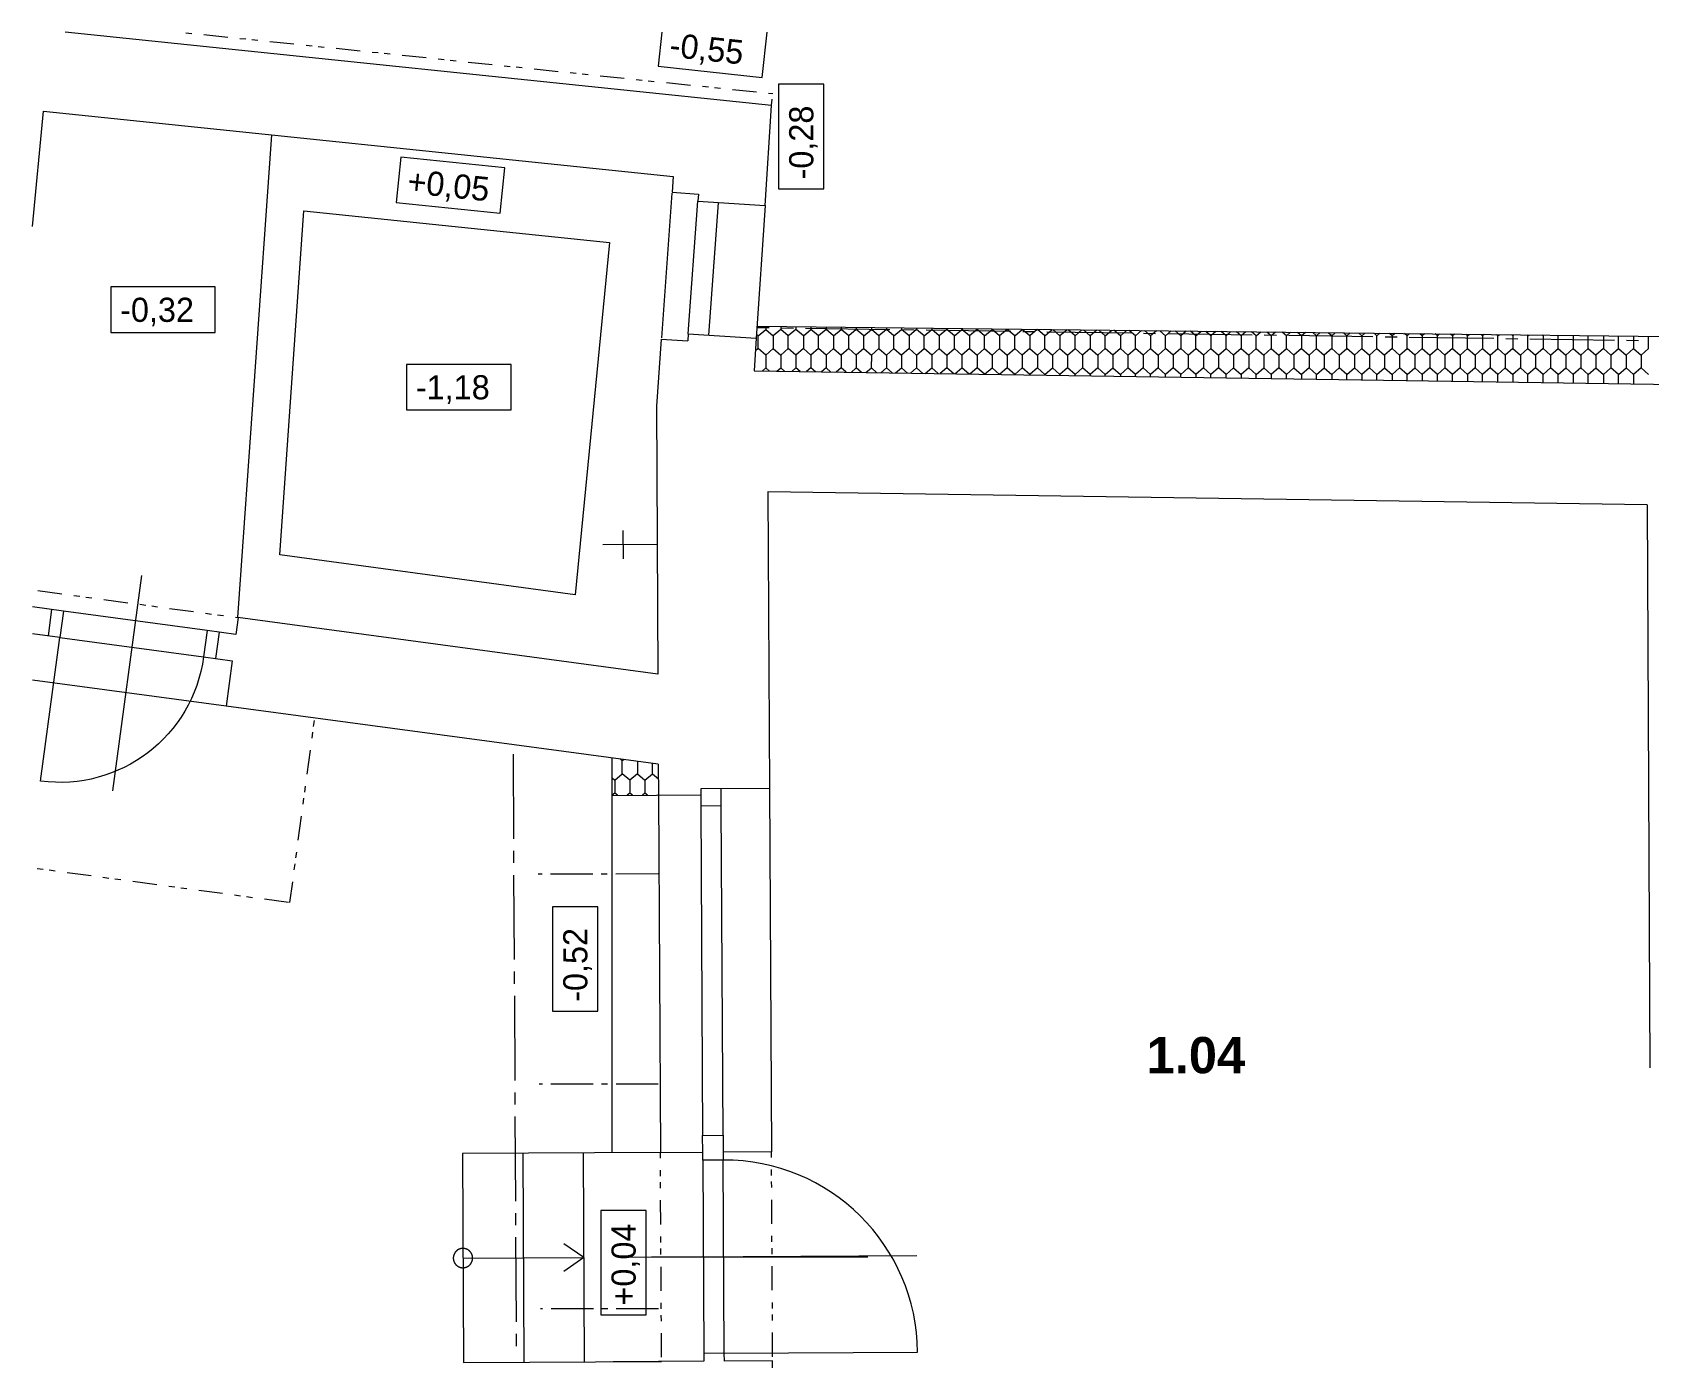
# Model space of a CAD drawing. Header units: millimetres. Extents: x 214.1 to 310.4, y 372.3 to 401.
# Drawn here: x 214.11 to 219.38, y 379.37 to 383.69 of the extents above; entities that cross this region are included whole.
import ezdxf

# ---------------------------------------------------------------- set-up
doc = ezdxf.new("R2010")
doc.units = ezdxf.units.MM
for name, color, linetype in [('PDF4_Bourani_cary', 7, 'Continuous'), ('PDF4_Dvere', 7, 'Continuous'), ('PDF4_Dvere_okna_oznaceni', 7, 'Continuous'), ('PDF4_Konstrukce_nad', 7, 'Continuous'), ('PDF4_Konstrukce_pod', 7, 'Continuous'), ('PDF4_Krokve', 7, 'Continuous'), ('PDF4_KTZ_zatepleni', 7, 'Continuous'), ('PDF4_OKNA', 7, 'Continuous'), ('PDF4_Sanita', 7, 'Continuous'), ('PDF4_Schodiste', 7, 'Continuous'), ('PDF4_STĚNY', 7, 'Continuous'), ('PDF4_STŘECHA', 7, 'Continuous'), ('PDF4_Text_CISLA_MISTNOSTI', 7, 'Continuous'), ('PDF4_Výšky', 7, 'Continuous'), ('PDF4_Šrafy', 7, 'Continuous')]:
    doc.layers.add(name, color=color, linetype=linetype)
doc.styles.add('PDF Arial', font='')
doc.styles.add('PDF Arial Bold', font='')
doc.styles.get('PDF Arial').set_extended_font_data('Arial')
doc.styles.get('PDF Arial Bold').set_extended_font_data('Arial', bold=True)

msp = doc.modelspace()

# ---------------------------------------------------------------- linework, layer by layer
at = {"layer": 'PDF4_Bourani_cary', "lineweight": 13}
msp.add_lwpolyline([(219.3738, 382.153), (219.383, 380.3175)], dxfattribs=at)
at = {"layer": 'PDF4_Dvere', "lineweight": 13}
for points in [[(214.679, 381.7434), (214.2108, 381.8065)], [(216.2948, 380.0165), (216.2983, 379.3866)], [(216.3652, 379.387), (216.3618, 380.0169)], [(216.1277, 379.7016), (216.1277, 379.7016), (216.8336, 379.7016)], [(216.3652, 379.387), (216.9951, 379.3904)]]:
    msp.add_lwpolyline(points, dxfattribs=at)
msp.add_lwpolyline([(214.1362, 381.2524), (214.1992, 381.7206), (214.6674, 381.6576, -0.414213), (214.1362, 381.2524)], format="xyb", dxfattribs=at)
msp.add_arc((216.3652, 379.387), 0.6299, 0.3112, 90.3112, dxfattribs=at)
at = {"layer": 'PDF4_Dvere_okna_oznaceni', "lineweight": 13}
for points in [[(214.4648, 381.9232), (214.3703, 381.2209)], [(216.0485, 379.7002), (216.9934, 379.7054)]]:
    msp.add_lwpolyline(points, dxfattribs=at)
at = {"layer": 'PDF4_Konstrukce_nad', "lineweight": 13}
for points in [[(214.6098, 383.6922), (214.6294, 383.6902)], [(214.6685, 383.6861), (214.7469, 383.678)], [(214.786, 383.6739), (214.8056, 383.6719)], [(214.8252, 383.6699), (214.8448, 383.6678)], [(214.8839, 383.6638), (214.9622, 383.6556)], [(215.0014, 383.6516), (215.021, 383.6495)], [(215.0406, 383.6475), (215.0601, 383.6455)], [(215.0993, 383.6414), (215.1776, 383.6333)], [(215.2168, 383.6292), (215.2364, 383.6272)], [(215.2559, 383.6252), (215.2755, 383.6231)], [(215.3147, 383.6191), (215.393, 383.6109)], [(215.4322, 383.6069), (215.4517, 383.6048)], [(215.4713, 383.6028), (215.4909, 383.6008)], [(215.5301, 383.5967), (215.6084, 383.5886)], [(215.6475, 383.5845), (215.6671, 383.5825)], [(215.6867, 383.5805), (215.7063, 383.5784)], [(215.7454, 383.5744), (215.8238, 383.5663)], [(215.8629, 383.5622), (215.8825, 383.5602)], [(215.9021, 383.5581), (215.9216, 383.5561)], [(215.9608, 383.552), (216.0391, 383.5439)], [(216.0783, 383.5398), (216.0979, 383.5378)], [(216.1174, 383.5358), (216.137, 383.5337)], [(216.1762, 383.5297), (216.2545, 383.5216)], [(216.2937, 383.5175), (216.3132, 383.5155)], [(216.3328, 383.5134), (216.3524, 383.5114)], [(216.3916, 383.5073), (216.4699, 383.4992)], [(216.509, 383.4952), (216.5236, 383.4936)], [(216.5196, 383.4558), (216.5215, 383.4754)], [(216.5233, 383.4937), (216.5233, 383.4937)], [(214.1275, 381.8733), (214.2056, 381.8628)], [(214.2446, 381.8575), (214.2641, 381.8549)], [(214.2836, 381.8523), (214.3031, 381.8497)], [(214.3421, 381.8444), (214.4202, 381.8339)], [(214.4592, 381.8287), (214.4787, 381.826)], [(214.4982, 381.8234), (214.5177, 381.8208)], [(214.5567, 381.8155), (214.6348, 381.805)], [(214.6738, 381.7998), (214.6933, 381.7971)], [(214.7128, 381.7945), (214.7323, 381.7919)], [(214.7713, 381.7866), (214.78, 381.7855), (214.78, 381.7855)], [(215.0262, 381.4309), (215.0289, 381.4504)], [(215.0299, 381.4579), (215.0299, 381.4579)], [(215.021, 381.3919), (215.0236, 381.4114)], [(215.0052, 381.2749), (215.0157, 381.3529)], [(214.9973, 381.2163), (215, 381.2358)], [(214.9921, 381.1773), (214.9947, 381.1968)], [(214.9763, 381.0603), (214.9868, 381.1383)], [(214.9684, 381.0017), (214.9711, 381.0212)], [(214.1248, 380.9679), (214.1443, 380.9653)], [(214.9632, 380.9627), (214.9658, 380.9822)], [(214.1638, 380.9627), (214.1833, 380.9601)], [(214.2224, 380.9548), (214.3004, 380.9443)], [(214.3394, 380.939), (214.3589, 380.9364)], [(214.3784, 380.9338), (214.3979, 380.9312)], [(214.4369, 380.9259), (214.515, 380.9154)], [(214.949, 380.857), (214.949, 380.857), (214.9579, 380.9237)], [(214.554, 380.9101), (214.5735, 380.9075)], [(214.593, 380.9049), (214.6125, 380.9023)], [(214.6516, 380.897), (214.7296, 380.8865)], [(214.7686, 380.8813), (214.7881, 380.8786)], [(214.8076, 380.876), (214.8271, 380.8734)], [(214.8661, 380.8681), (214.9442, 380.8576)], [(214.949, 380.857), (214.949, 380.857)], [(216.157, 380.0235), (216.1569, 380.0414), (216.1569, 380.0414)], [(216.1569, 380.0414), (216.1569, 380.0414)], [(216.5192, 380.0255), (216.5191, 380.0433), (216.5191, 380.0433)], [(216.1573, 379.9645), (216.1572, 379.9841)], [(216.5195, 379.9664), (216.5194, 379.9861)], [(216.1575, 379.9251), (216.1574, 379.9448)], [(216.5197, 379.9271), (216.5196, 379.9467)], [(216.1582, 379.807), (216.1577, 379.8857)], [(216.5204, 379.8089), (216.5199, 379.8877)], [(216.1585, 379.7479), (216.1584, 379.7676)], [(216.5207, 379.7499), (216.5206, 379.7696)], [(216.1587, 379.7086), (216.1586, 379.7282)], [(216.5209, 379.7105), (216.5208, 379.7302)], [(216.1594, 379.5904), (216.1589, 379.6692)], [(216.5216, 379.5924), (216.5211, 379.6712)], [(216.1597, 379.5314), (216.1596, 379.5511)], [(216.5219, 379.5334), (216.5218, 379.553)], [(216.1599, 379.492), (216.1598, 379.5117)], [(216.5221, 379.494), (216.522, 379.5137)], [(216.1605, 379.3739), (216.1601, 379.4527)], [(216.5227, 379.3759), (216.5223, 379.4546)]]:
    msp.add_lwpolyline(points, dxfattribs=at)
for points in [[(216.5195, 383.4545), (216.5195, 383.4545)], [(216.5236, 383.4936), (216.5236, 383.4936)]]:
    msp.add_lwpolyline(points, close=True, dxfattribs=at)
at = {"layer": 'PDF4_Konstrukce_pod', "lineweight": 13}
msp.add_lwpolyline([(214.7411, 381.4967), (214.1091, 381.5818)], dxfattribs=at)
at = {"layer": 'PDF4_Krokve', "lineweight": 13}
for points in [[(215.7583, 380.9502), (215.7583, 380.9502), (215.7711, 380.9502)], [(215.7987, 380.9503), (215.9365, 380.9504)], [(215.964, 380.9505), (215.9837, 380.9505)], [(216.0113, 380.9505), (216.1491, 380.9507)], [(215.762, 380.2652), (215.762, 380.2652), (215.772, 380.2652)], [(215.7995, 380.2652), (215.9373, 380.2654)], [(215.9649, 380.2654), (215.9846, 380.2655)], [(216.0121, 380.2655), (216.1499, 380.2657)], [(215.766, 379.5329), (215.7729, 379.5329)], [(215.766, 379.5329), (215.766, 379.5329)], [(215.8005, 379.533), (215.9383, 379.5331)], [(215.9658, 379.5332), (215.9855, 379.5332)], [(216.0131, 379.5332), (216.1509, 379.5334)], [(216.1597, 379.5334), (216.1597, 379.5334)], [(216.1597, 379.5334), (216.1597, 379.5334)]]:
    msp.add_lwpolyline(points, dxfattribs=at)
for points in [[(216.152, 380.9507), (216.152, 380.9507)], [(216.1557, 380.2657), (216.1557, 380.2657)]]:
    msp.add_lwpolyline(points, close=True, dxfattribs=at)
at = {"layer": 'PDF4_KTZ_zatepleni', "lineweight": 13}
for points in [[(216.473, 382.7352), (219.9181, 382.6962)], [(215.9994, 380.0405), (215.9994, 381.3283)]]:
    msp.add_lwpolyline(points, dxfattribs=at)
at = {"layer": 'PDF4_OKNA', "lineweight": 13}
for points in [[(216.1944, 383.1688), (216.1944, 383.1688), (216.1599, 382.6976)], [(216.2478, 382.7109), (216.2478, 382.7109), (216.2793, 383.1428)], [(216.3145, 382.706), (216.3145, 382.706), (216.3461, 383.1379)], [(216.4981, 383.1284), (216.4981, 383.1284), (216.4696, 382.6963)], [(216.1506, 381.2067), (216.1506, 381.2067), (216.1569, 380.0414), (216.2947, 380.0421)], [(216.5127, 381.2284), (216.5191, 380.0433), (216.3616, 380.0425)], [(216.2886, 381.172), (216.2944, 380.0972)], [(216.3613, 380.0976), (216.3555, 381.1724)]]:
    msp.add_lwpolyline(points, dxfattribs=at)
at = {"layer": 'PDF4_Sanita', "lineweight": 13}
for points in [[(216.1461, 382.0237), (216.1461, 382.0237), (215.969, 382.0227)], [(216.0348, 382.0689), (216.0348, 382.0689), (216.0353, 381.9773)]]:
    msp.add_lwpolyline(points, dxfattribs=at)
at = {"layer": 'PDF4_Schodiste', "lineweight": 13}
for points in [[(216.1569, 380.0414), (216.1569, 380.0414), (215.5112, 380.0379), (215.5112, 380.0379), (215.5149, 379.3568), (216.1606, 379.3603), (216.1606, 379.3603)], [(215.7081, 380.0389), (215.7081, 380.0389), (215.7118, 379.3578)], [(215.9049, 380.04), (215.9049, 380.04), (215.9086, 379.3589)], [(215.4854, 379.7123), (215.4852, 379.7119), (215.485, 379.7115), (215.4848, 379.7111), (215.4846, 379.7107), (215.4844, 379.7103), (215.4842, 379.7099), (215.484, 379.7095), (215.4839, 379.7091), (215.4837, 379.7086), (215.4835, 379.7082), (215.4834, 379.7078), (215.4833, 379.7074), (215.4831, 379.707), (215.483, 379.7065), (215.4829, 379.7061), (215.4827, 379.7057), (215.4826, 379.7053), (215.4825, 379.7048), (215.4824, 379.7044), (215.4823, 379.704), (215.4822, 379.7035), (215.4821, 379.7031), (215.4821, 379.7026), (215.482, 379.7022), (215.4819, 379.7018), (215.4819, 379.7013), (215.4818, 379.7009), (215.4818, 379.7004), (215.4817, 379.7), (215.4817, 379.6995), (215.4816, 379.6991), (215.4816, 379.6987), (215.4816, 379.6982), (215.4816, 379.6978), (215.4816, 379.6973), (215.4816, 379.6969), (215.4816, 379.6964), (215.4816, 379.696), (215.4816, 379.6955), (215.4817, 379.6951), (215.4817, 379.6946), (215.4818, 379.6942), (215.4818, 379.6938), (215.4819, 379.6933), (215.4819, 379.6929), (215.482, 379.6924), (215.4821, 379.692), (215.4821, 379.6916), (215.4822, 379.6911), (215.4823, 379.6907)], [(215.5018, 379.7267), (215.5014, 379.7265), (215.5009, 379.7264), (215.5005, 379.7262), (215.5001, 379.726), (215.4997, 379.7258), (215.4993, 379.7256), (215.4989, 379.7254), (215.4985, 379.7252), (215.4981, 379.725), (215.4977, 379.7248), (215.4973, 379.7246), (215.497, 379.7244), (215.4966, 379.7241), (215.4962, 379.7239), (215.4958, 379.7237), (215.4955, 379.7234), (215.4951, 379.7232), (215.4947, 379.7229), (215.4944, 379.7226), (215.494, 379.7224), (215.4937, 379.7221), (215.4933, 379.7218), (215.493, 379.7215), (215.4926, 379.7213), (215.4923, 379.721), (215.492, 379.7207), (215.4916, 379.7204), (215.4913, 379.7201), (215.491, 379.7197), (215.4907, 379.7194), (215.4904, 379.7191), (215.49, 379.7188), (215.4897, 379.7185), (215.4895, 379.7181), (215.4892, 379.7178), (215.4889, 379.7174), (215.4886, 379.7171), (215.4883, 379.7168), (215.488, 379.7164), (215.4878, 379.716), (215.4875, 379.7157), (215.4873, 379.7153), (215.487, 379.715), (215.4868, 379.7146), (215.4865, 379.7142), (215.4863, 379.7138), (215.486, 379.7134), (215.4858, 379.7131), (215.4856, 379.7127), (215.4854, 379.7123)], [(215.5236, 379.727), (215.5232, 379.7272), (215.5227, 379.7273), (215.5223, 379.7274), (215.5219, 379.7276), (215.5215, 379.7277), (215.521, 379.7278), (215.5206, 379.7279), (215.5202, 379.728), (215.5197, 379.7281), (215.5193, 379.7282), (215.5189, 379.7283), (215.5184, 379.7284), (215.518, 379.7284), (215.5175, 379.7285), (215.5171, 379.7286), (215.5167, 379.7286), (215.5162, 379.7287), (215.5158, 379.7287), (215.5153, 379.7287), (215.5149, 379.7288), (215.5144, 379.7288), (215.514, 379.7288), (215.5135, 379.7288), (215.5131, 379.7288), (215.5126, 379.7288), (215.5122, 379.7288), (215.5118, 379.7288), (215.5113, 379.7288), (215.5109, 379.7287), (215.5104, 379.7287), (215.51, 379.7287), (215.5095, 379.7286), (215.5091, 379.7286), (215.5087, 379.7285), (215.5082, 379.7284), (215.5078, 379.7284), (215.5073, 379.7283), (215.5069, 379.7282), (215.5065, 379.7281), (215.506, 379.728), (215.5056, 379.7279), (215.5052, 379.7278), (215.5047, 379.7277), (215.5043, 379.7276), (215.5039, 379.7274), (215.5034, 379.7273), (215.503, 379.7272), (215.5026, 379.727), (215.5022, 379.7269), (215.5018, 379.7267)], [(215.5404, 379.7131), (215.5401, 379.7134), (215.5399, 379.7138), (215.5397, 379.7142), (215.5394, 379.7146), (215.5392, 379.715), (215.5389, 379.7153), (215.5387, 379.7157), (215.5384, 379.716), (215.5381, 379.7164), (215.5379, 379.7168), (215.5376, 379.7171), (215.5373, 379.7174), (215.537, 379.7178), (215.5367, 379.7181), (215.5364, 379.7185), (215.5361, 379.7188), (215.5358, 379.7191), (215.5355, 379.7194), (215.5352, 379.7197), (215.5349, 379.7201), (215.5346, 379.7204), (215.5342, 379.7207), (215.5339, 379.721), (215.5336, 379.7213), (215.5332, 379.7215), (215.5329, 379.7218), (215.5325, 379.7221), (215.5322, 379.7224), (215.5318, 379.7226), (215.5315, 379.7229), (215.5311, 379.7232), (215.5307, 379.7234), (215.5304, 379.7237), (215.53, 379.7239), (215.5296, 379.7241), (215.5292, 379.7244), (215.5288, 379.7246), (215.5285, 379.7248), (215.5281, 379.725), (215.5277, 379.7252), (215.5273, 379.7254), (215.5269, 379.7256), (215.5265, 379.7258), (215.5261, 379.726), (215.5257, 379.7262), (215.5253, 379.7264), (215.5248, 379.7265), (215.5244, 379.7267), (215.524, 379.7269), (215.5236, 379.727)], [(215.5446, 379.6973), (215.5446, 379.6978), (215.5446, 379.6982), (215.5446, 379.6987), (215.5445, 379.6991), (215.5445, 379.6995), (215.5445, 379.7), (215.5444, 379.7004), (215.5444, 379.7009), (215.5443, 379.7013), (215.5443, 379.7018), (215.5442, 379.7022), (215.5441, 379.7026), (215.5441, 379.7031), (215.544, 379.7035), (215.5439, 379.704), (215.5438, 379.7044), (215.5437, 379.7048), (215.5436, 379.7053), (215.5435, 379.7057), (215.5433, 379.7061), (215.5432, 379.7065), (215.5431, 379.707), (215.5429, 379.7074), (215.5428, 379.7078), (215.5426, 379.7082), (215.5425, 379.7086), (215.5423, 379.7091), (215.5422, 379.7095), (215.542, 379.7099), (215.5418, 379.7103), (215.5416, 379.7107), (215.5414, 379.7111), (215.5412, 379.7115), (215.541, 379.7119), (215.5408, 379.7123), (215.5406, 379.7127), (215.5404, 379.7131)], [(215.9068, 379.6995), (215.9068, 379.6995), (215.842, 379.7443)], [(215.4823, 379.6907), (215.4824, 379.6902), (215.4825, 379.6898), (215.4826, 379.6894), (215.4827, 379.6889), (215.4829, 379.6885), (215.483, 379.6881), (215.4831, 379.6877), (215.4833, 379.6872), (215.4834, 379.6868), (215.4835, 379.6864), (215.4837, 379.686), (215.4839, 379.6856), (215.484, 379.6852), (215.4842, 379.6847), (215.4844, 379.6843), (215.4846, 379.6839), (215.4848, 379.6835), (215.485, 379.6831), (215.4852, 379.6827), (215.4854, 379.6823), (215.4856, 379.682), (215.4858, 379.6816), (215.486, 379.6812), (215.4863, 379.6808), (215.4865, 379.6804), (215.4868, 379.6801), (215.487, 379.6797), (215.4873, 379.6793), (215.4875, 379.6789), (215.4878, 379.6786), (215.488, 379.6782), (215.4883, 379.6779), (215.4886, 379.6775), (215.4889, 379.6772), (215.4892, 379.6768), (215.4895, 379.6765), (215.4897, 379.6762), (215.49, 379.6758), (215.4904, 379.6755), (215.4907, 379.6752), (215.491, 379.6749), (215.4913, 379.6746), (215.4916, 379.6743), (215.492, 379.674), (215.4923, 379.6737), (215.4926, 379.6734), (215.493, 379.6731), (215.4933, 379.6728), (215.4937, 379.6725), (215.494, 379.6723)], [(215.494, 379.6723), (215.4944, 379.672), (215.4947, 379.6717), (215.4951, 379.6715), (215.4955, 379.6712), (215.4958, 379.671), (215.4962, 379.6707), (215.4966, 379.6705), (215.497, 379.6703), (215.4973, 379.67), (215.4977, 379.6698), (215.4981, 379.6696), (215.4985, 379.6694), (215.4989, 379.6692), (215.4993, 379.669), (215.4997, 379.6688), (215.5001, 379.6686), (215.5005, 379.6684), (215.5009, 379.6683), (215.5014, 379.6681), (215.5018, 379.6679), (215.5022, 379.6678), (215.5026, 379.6676), (215.503, 379.6675), (215.5034, 379.6673), (215.5039, 379.6672), (215.5043, 379.6671), (215.5047, 379.667), (215.5052, 379.6668), (215.5056, 379.6667), (215.506, 379.6666), (215.5065, 379.6665), (215.5069, 379.6664), (215.5073, 379.6664), (215.5078, 379.6663), (215.5082, 379.6662), (215.5087, 379.6661), (215.5091, 379.6661), (215.5095, 379.666), (215.51, 379.666), (215.5104, 379.6659), (215.5109, 379.6659), (215.5113, 379.6659), (215.5118, 379.6658), (215.5122, 379.6658), (215.5126, 379.6658), (215.5131, 379.6658), (215.5135, 379.6658), (215.514, 379.6658), (215.5144, 379.6658), (215.5149, 379.6659)], [(215.5131, 379.6973), (215.5131, 379.6973), (215.9068, 379.6995), (215.8425, 379.6539)], [(215.5149, 379.6659), (215.5153, 379.6659), (215.5158, 379.6659), (215.5162, 379.666), (215.5167, 379.666), (215.5171, 379.6661), (215.5175, 379.6661), (215.518, 379.6662), (215.5184, 379.6663), (215.5189, 379.6664), (215.5193, 379.6664), (215.5197, 379.6665), (215.5202, 379.6666), (215.5206, 379.6667), (215.521, 379.6668), (215.5215, 379.667), (215.5219, 379.6671), (215.5223, 379.6672), (215.5227, 379.6673), (215.5232, 379.6675), (215.5236, 379.6676), (215.524, 379.6678), (215.5244, 379.6679), (215.5248, 379.6681), (215.5253, 379.6683), (215.5257, 379.6684), (215.5261, 379.6686), (215.5265, 379.6688), (215.5269, 379.669), (215.5273, 379.6692), (215.5277, 379.6694), (215.5281, 379.6696), (215.5285, 379.6698), (215.5288, 379.67), (215.5292, 379.6703), (215.5296, 379.6705), (215.53, 379.6707), (215.5304, 379.671), (215.5307, 379.6712), (215.5311, 379.6715), (215.5315, 379.6717), (215.5318, 379.672), (215.5322, 379.6723), (215.5325, 379.6725), (215.5329, 379.6728), (215.5332, 379.6731), (215.5336, 379.6734), (215.5339, 379.6737), (215.5342, 379.674), (215.5346, 379.6743), (215.5349, 379.6746), (215.5352, 379.6749), (215.5355, 379.6752), (215.5358, 379.6755), (215.5361, 379.6758), (215.5364, 379.6762), (215.5367, 379.6765), (215.537, 379.6768), (215.5373, 379.6772), (215.5376, 379.6775), (215.5379, 379.6779), (215.5381, 379.6782), (215.5384, 379.6786), (215.5387, 379.6789), (215.5389, 379.6793), (215.5392, 379.6797), (215.5394, 379.6801), (215.5397, 379.6804), (215.5399, 379.6808), (215.5401, 379.6812), (215.5404, 379.6816), (215.5406, 379.682), (215.5408, 379.6823), (215.541, 379.6827), (215.5412, 379.6831), (215.5414, 379.6835), (215.5416, 379.6839), (215.5418, 379.6843), (215.542, 379.6847), (215.5422, 379.6852), (215.5423, 379.6856), (215.5425, 379.686), (215.5426, 379.6864), (215.5428, 379.6868), (215.5429, 379.6872), (215.5431, 379.6877), (215.5432, 379.6881), (215.5433, 379.6885), (215.5435, 379.6889), (215.5436, 379.6894), (215.5437, 379.6898), (215.5438, 379.6902), (215.5439, 379.6907), (215.544, 379.6911), (215.5441, 379.6916), (215.5441, 379.692), (215.5442, 379.6924), (215.5443, 379.6929), (215.5443, 379.6933), (215.5444, 379.6938), (215.5444, 379.6942)], [(215.5444, 379.6942), (215.5445, 379.6946), (215.5445, 379.6951), (215.5445, 379.6955), (215.5446, 379.696), (215.5446, 379.6964), (215.5446, 379.6969), (215.5446, 379.6973)]]:
    msp.add_lwpolyline(points, dxfattribs=at)
at = {"layer": 'PDF4_STĚNY', "lineweight": 13}
for points in [[(216.5195, 383.4545), (216.5195, 383.4545), (214.2159, 383.6935)], [(216.4981, 383.1284), (216.4981, 383.1284), (216.5195, 383.4545)], [(214.1091, 383.06), (214.1457, 383.4367)], [(214.1457, 383.4367), (216.1989, 383.2237), (216.1989, 383.2237), (216.1989, 383.2237), (216.1947, 383.1727)], [(216.1484, 381.6012), (216.1484, 381.6012), (214.7795, 381.7855), (214.7795, 381.7855), (214.8902, 383.3595)], [(216.1947, 383.1727), (216.1947, 383.1727), (216.2811, 383.1664)], [(216.2811, 383.1664), (216.2811, 383.1664), (216.2793, 383.1428), (216.4981, 383.1284)], [(216.2478, 382.7109), (216.2478, 382.7109), (216.246, 382.6873)], [(216.2478, 382.7109), (216.2478, 382.7109), (216.4696, 382.6963), (216.4626, 382.5897), (216.4626, 382.5897), (216.4626, 382.5897), (219.7615, 382.541), (219.7615, 382.541), (219.7676, 381.4199)], [(216.1597, 382.6936), (216.1597, 382.6936), (216.1437, 382.4751)], [(216.1597, 382.6936), (216.1597, 382.6936), (216.246, 382.6873)], [(216.1437, 382.4751), (216.1437, 382.4751), (216.1484, 381.6012)], [(219.3738, 382.153), (216.5074, 382.1953), (216.5074, 382.1953), (216.5127, 381.2284), (216.2883, 381.2271)], [(214.2108, 381.8065), (214.1091, 381.8202)], [(214.1718, 381.8117), (214.1602, 381.7259)], [(214.2108, 381.8065), (214.1992, 381.7206)], [(214.78, 381.7855), (214.7726, 381.7308), (214.679, 381.7434), (214.6674, 381.6576), (214.7611, 381.645), (214.7411, 381.4967)], [(214.1992, 381.7206), (214.1091, 381.7328)], [(214.718, 381.7382), (214.7065, 381.6524)], [(216.1499, 381.3071), (214.7411, 381.4967)], [(216.15, 381.3071), (216.15, 381.3071), (216.1506, 381.2067)], [(215.9994, 381.2059), (216.2884, 381.2075)], [(216.2883, 381.2271), (216.2886, 381.172), (216.3555, 381.1724), (216.3552, 381.2275)], [(216.5256, 378.8504), (216.5228, 379.3622), (216.3653, 379.3614), (216.3652, 379.387), (216.2983, 379.3866), (216.2984, 379.361), (216.0031, 379.3594)]]:
    msp.add_lwpolyline(points, dxfattribs=at)
for points in [[(214.9162, 381.9896), (214.9162, 381.9896), (214.9944, 383.1112), (215.9908, 383.0078), (215.9908, 383.0078), (215.8792, 381.8599), (215.8792, 381.8599), (215.8792, 381.8599)], [(216.3613, 380.0976), (216.3616, 380.0425), (216.3618, 380.0169), (216.2948, 380.0165), (216.2947, 380.0421), (216.2944, 380.0972)]]:
    msp.add_lwpolyline(points, close=True, dxfattribs=at)
at = {"layer": 'PDF4_STŘECHA', "lineweight": 13}
for points in [[(216.472, 382.7313), (216.472, 382.7313), (216.5118, 382.7307)], [(216.5512, 382.7301), (216.5905, 382.7295)], [(216.6299, 382.729), (216.9054, 382.7249)], [(216.9448, 382.7243), (216.9842, 382.7237)], [(217.0235, 382.7232), (217.2991, 382.7191)], [(217.3385, 382.7185), (217.3778, 382.7179)], [(217.4172, 382.7173), (217.6928, 382.7133)], [(217.7321, 382.7127), (217.7715, 382.7121)], [(217.8109, 382.7115), (218.0864, 382.7075)], [(218.1258, 382.7069), (218.1652, 382.7063)], [(218.2045, 382.7057), (218.4801, 382.7017)], [(218.5194, 382.7011), (218.5588, 382.7005)], [(218.5982, 382.6999), (218.8737, 382.6959)], [(218.9131, 382.6953), (218.9525, 382.6947)], [(218.9918, 382.6941), (219.2674, 382.6901)], [(219.3068, 382.6895), (219.3461, 382.6889)], [(215.6772, 381.3707), (215.6772, 381.3707)], [(215.6789, 381.0642), (215.6774, 381.3398)], [(215.6793, 380.9855), (215.6791, 381.0249)], [(215.681, 380.6705), (215.6795, 380.9461)], [(215.6815, 380.5918), (215.6813, 380.6312)], [(215.6832, 380.2768), (215.6817, 380.5524)], [(215.6836, 380.1981), (215.6834, 380.2375)], [(215.6853, 379.8832), (215.6838, 380.1587)], [(215.6857, 379.8044), (215.6855, 379.8438)], [(215.6875, 379.4895), (215.686, 379.765)], [(215.6879, 379.4107), (215.6877, 379.4501)]]:
    msp.add_lwpolyline(points, dxfattribs=at)
at = {"layer": 'PDF4_Výšky', "lineweight": 13}
msp.add_lwpolyline([(216.1615, 383.6935), (216.1497, 383.5829), (216.4888, 383.5467), (216.5045, 383.6935)], dxfattribs=at)
for points in [[(216.5414, 383.5241), (216.5414, 383.183), (216.69, 383.183), (216.69, 383.5241), (216.5414, 383.5241)], [(215.6495, 383.2513), (215.3103, 383.2865), (215.295, 383.1386), (215.6342, 383.1034), (215.6495, 383.2513)], [(214.7056, 382.8636), (214.3645, 382.8636), (214.3645, 382.7149), (214.7056, 382.7149), (214.7056, 382.8636)], [(215.6699, 382.611), (215.3289, 382.611), (215.3289, 382.4624), (215.6699, 382.4624), (215.6699, 382.611)], [(215.8047, 380.843), (215.8047, 380.502), (215.9533, 380.502), (215.9533, 380.843), (215.8047, 380.843)], [(215.9621, 379.8529), (215.9621, 379.5118), (216.1108, 379.5118), (216.1108, 379.8529), (215.9621, 379.8529)]]:
    msp.add_lwpolyline(points, close=True, dxfattribs=at)
at = {"layer": 'PDF4_Šrafy', "lineweight": 13}
for points in [[(216.4755, 382.7043), (216.5001, 382.7252), (216.5247, 382.7043), (216.5247, 382.6622), (216.5001, 382.6413), (216.4755, 382.6622), (216.4755, 382.7043), (216.4711, 382.708)], [(216.5001, 382.7349), (216.5001, 382.7252)], [(216.6231, 382.7043), (216.6231, 382.6622), (216.5985, 382.6413), (216.5739, 382.6622), (216.5739, 382.7043), (216.5493, 382.7252), (216.5247, 382.7043)], [(216.5493, 382.7343), (216.5493, 382.7252)], [(216.6231, 382.7043), (216.5985, 382.7252), (216.5739, 382.7043)], [(216.5985, 382.7337), (216.5985, 382.7252)], [(216.6231, 382.7043), (216.6477, 382.7252)], [(216.6477, 382.7332), (216.6477, 382.7252)], [(216.7215, 382.7043), (216.7215, 382.6622), (216.6969, 382.6413), (216.6723, 382.6622), (216.6723, 382.7043), (216.6477, 382.7252)], [(216.7215, 382.7043), (216.6969, 382.7252), (216.6723, 382.7043)], [(216.6969, 382.7326), (216.6969, 382.7252)], [(216.7215, 382.7043), (216.7461, 382.7252)], [(216.7461, 382.7321), (216.7461, 382.7252)], [(216.82, 382.6622), (216.7954, 382.6413), (216.7708, 382.6622), (216.7708, 382.7043), (216.7461, 382.7252)], [(216.82, 382.7043), (216.7954, 382.7252), (216.7708, 382.7043)], [(216.7954, 382.7315), (216.7954, 382.7252)], [(216.82, 382.7043), (216.8446, 382.7252)], [(216.8446, 382.731), (216.8446, 382.7252)], [(216.8692, 382.7043), (216.8446, 382.7252)], [(216.9184, 382.7043), (216.8938, 382.7252), (216.8692, 382.7043)], [(216.8938, 382.7304), (216.8938, 382.7252)], [(216.9184, 382.7043), (216.943, 382.7252)], [(216.943, 382.7298), (216.943, 382.7252)], [(216.9676, 382.7043), (216.943, 382.7252)], [(217.0168, 382.7043), (216.9922, 382.7252), (216.9676, 382.7043)], [(216.9922, 382.7293), (216.9922, 382.7252)], [(217.0168, 382.7043), (217.0414, 382.7252)], [(217.0414, 382.7287), (217.0414, 382.7252)], [(217.066, 382.7043), (217.0414, 382.7252)], [(217.0906, 382.7252), (217.066, 382.7043)], [(217.0906, 382.7282), (217.0906, 382.7252)], [(217.1152, 382.7043), (217.0906, 382.7252)], [(217.1152, 382.7043), (217.1398, 382.7252)], [(217.1398, 382.7276), (217.1398, 382.7252)], [(217.1645, 382.7043), (217.1398, 382.7252)], [(217.2137, 382.7043), (217.1891, 382.7252), (217.1645, 382.7043)], [(217.1891, 382.7271), (217.1891, 382.7252)], [(217.2137, 382.7043), (217.2383, 382.7252)], [(217.2383, 382.7265), (217.2383, 382.7252)], [(217.2629, 382.7043), (217.2383, 382.7252)], [(217.3121, 382.7043), (217.2875, 382.7252), (217.2629, 382.7043)], [(217.2875, 382.726), (217.2875, 382.7252)], [(217.3121, 382.7043), (217.3367, 382.7252)], [(217.3367, 382.7254), (217.3367, 382.7252)], [(217.3613, 382.7043), (217.3367, 382.7252)], [(217.3855, 382.7248), (217.3613, 382.7043)], [(217.4105, 382.7043), (217.3863, 382.7248)], [(217.4105, 382.7043), (217.4341, 382.7243)], [(217.4597, 382.7043), (217.4362, 382.7243)], [(217.4827, 382.7237), (217.4597, 382.7043)], [(217.5089, 382.7043), (217.4861, 382.7237)], [(217.5089, 382.7043), (217.5312, 382.7232)], [(217.5582, 382.7043), (217.5359, 382.7231)], [(217.5798, 382.7226), (217.5582, 382.7043)], [(217.6074, 382.7043), (217.5858, 382.7226)], [(217.6074, 382.7043), (217.6284, 382.7221)], [(217.6566, 382.7043), (217.6357, 382.722)], [(217.6769, 382.7216), (217.6566, 382.7043)], [(217.6566, 382.7043), (217.6566, 382.6622), (217.6812, 382.6413), (217.7058, 382.6622), (217.7058, 382.7043), (217.6856, 382.7215)], [(217.7058, 382.7043), (217.7255, 382.721)], [(217.755, 382.7043), (217.7354, 382.7209)], [(217.7741, 382.7205), (217.755, 382.7043), (217.755, 382.6622), (217.7796, 382.6413), (217.8042, 382.6622), (217.8042, 382.7043), (217.7853, 382.7203)], [(217.8042, 382.7043), (217.8226, 382.7199)], [(217.8534, 382.7043), (217.8352, 382.7198)], [(217.8712, 382.7194), (217.8534, 382.7043)], [(217.8534, 382.7043), (217.8534, 382.6622), (217.878, 382.6413), (217.9026, 382.6622), (217.9026, 382.7043), (217.8851, 382.7192)], [(217.9026, 382.7043), (217.9198, 382.7188)], [(217.9519, 382.7043), (217.9349, 382.7186)], [(217.9683, 382.7183), (217.9519, 382.7043)], [(217.9519, 382.7043), (217.9519, 382.6622), (217.9765, 382.6413), (218.0011, 382.6622), (218.0011, 382.7043), (217.9848, 382.7181)], [(218.0011, 382.7043), (218.0169, 382.7177)], [(218.0503, 382.7043), (218.0347, 382.7175)], [(218.0655, 382.7172), (218.0503, 382.7043)], [(218.0995, 382.7043), (218.0846, 382.7169)], [(218.0995, 382.7043), (218.114, 382.7166)], [(218.1487, 382.7043), (218.1344, 382.7164)], [(218.1626, 382.7161), (218.1487, 382.7043), (218.1487, 382.6622), (218.1733, 382.6413), (218.1979, 382.6622), (218.1979, 382.7043), (218.1843, 382.7158)], [(218.1979, 382.7043), (218.2112, 382.7155)], [(218.2471, 382.7043), (218.2342, 382.7153)], [(218.2597, 382.715), (218.2471, 382.7043), (218.2471, 382.6622), (218.2717, 382.6413), (218.2963, 382.6622), (218.2963, 382.7043)], [(218.2963, 382.7043), (218.2841, 382.7147)], [(218.2963, 382.7043), (218.3083, 382.7144)], [(218.3456, 382.7043), (218.3339, 382.7141)], [(218.3569, 382.7139), (218.3456, 382.7043)], [(218.3456, 382.7043), (218.3456, 382.6622), (218.3702, 382.6413), (218.3948, 382.6622), (218.3948, 382.7043), (218.3838, 382.7136)], [(218.3948, 382.7043), (218.4054, 382.7133)], [(218.444, 382.7043), (218.4337, 382.713)], [(218.454, 382.7128), (218.444, 382.7043)], [(218.444, 382.7043), (218.444, 382.6622), (218.4686, 382.6413), (218.4932, 382.6622), (218.4932, 382.7043), (218.4836, 382.7124)], [(218.4932, 382.7043), (218.5026, 382.7122)], [(218.5424, 382.7043), (218.5335, 382.7119)], [(218.5511, 382.7117), (218.5424, 382.7043)], [(218.5424, 382.7043), (218.5424, 382.6622), (218.567, 382.6413), (218.5916, 382.6622), (218.5916, 382.7043), (218.5833, 382.7113)], [(218.5916, 382.7043), (218.5997, 382.7111)], [(218.6408, 382.7043), (218.6332, 382.7107)], [(218.6483, 382.7106), (218.6408, 382.7043)], [(218.6408, 382.7043), (218.6408, 382.6622), (218.6654, 382.6413), (218.69, 382.6622), (218.69, 382.7043), (218.6831, 382.7102)], [(218.69, 382.7043), (218.6968, 382.71)], [(218.7393, 382.7043), (218.733, 382.7096)], [(218.7454, 382.7095), (218.7393, 382.7043)], [(218.7393, 382.7043), (218.7393, 382.6622), (218.7639, 382.6413), (218.7885, 382.6622), (218.7885, 382.7043), (218.7828, 382.7091)], [(218.7885, 382.7043), (218.794, 382.7089)], [(218.8377, 382.7043), (218.8327, 382.7085)], [(218.8425, 382.7084), (218.8377, 382.7043), (218.8377, 382.6622), (218.8623, 382.6413), (218.8869, 382.6622), (218.8869, 382.7043)], [(218.8869, 382.7043), (218.8826, 382.7079)], [(218.8869, 382.7043), (218.8911, 382.7078)], [(218.9361, 382.7043), (218.9325, 382.7074)], [(218.9397, 382.7073), (218.9361, 382.7043), (218.9361, 382.6622), (218.9607, 382.6413), (218.9853, 382.6622), (218.9853, 382.7043)], [(218.9853, 382.7043), (218.9823, 382.7068)], [(218.9853, 382.7043), (218.9882, 382.7067)], [(219.0345, 382.7043), (219.0322, 382.7062)], [(219.0368, 382.7062), (219.0345, 382.7043), (219.0345, 382.6622), (219.0591, 382.6413), (219.0837, 382.6622), (219.0837, 382.7043)], [(219.0837, 382.7043), (219.0821, 382.7057)], [(219.0837, 382.7043), (219.0854, 382.7056)], [(219.133, 382.7043), (219.132, 382.7051)], [(219.1339, 382.7051), (219.133, 382.7043), (219.133, 382.6622), (219.1576, 382.6413), (219.1822, 382.6622), (219.1822, 382.7043)], [(216.4755, 382.6622), (216.4673, 382.6552)], [(216.5247, 382.6622), (216.5493, 382.6413)], [(216.5739, 382.6622), (216.5493, 382.6413)], [(216.6723, 382.6622), (216.6477, 382.6413), (216.6231, 382.6622)], [(216.7215, 382.6622), (216.7461, 382.6413), (216.7461, 382.6202)], [(216.7708, 382.6622), (216.7461, 382.6413)], [(216.82, 382.6622), (216.82, 382.7043)], [(216.82, 382.6622), (216.8446, 382.6413)], [(216.8692, 382.6622), (216.8446, 382.6413), (216.8446, 382.6202)], [(216.8692, 382.7043), (216.8692, 382.6622), (216.8938, 382.6413), (216.9184, 382.6622), (216.9184, 382.7043)], [(216.9184, 382.6622), (216.943, 382.6413)], [(216.9676, 382.6622), (216.943, 382.6413)], [(216.9676, 382.7043), (216.9676, 382.6622), (216.9922, 382.6413), (217.0168, 382.6622), (217.0168, 382.7043)], [(217.066, 382.6622), (217.0414, 382.6413), (217.0168, 382.6622)], [(217.066, 382.7043), (217.066, 382.6622), (217.0906, 382.6413), (217.1152, 382.6622), (217.1152, 382.7043)], [(217.1152, 382.6622), (217.1398, 382.6413), (217.1398, 382.6202), (217.1398, 382.5992)], [(217.1645, 382.6622), (217.1398, 382.6413)], [(217.1645, 382.7043), (217.1645, 382.6622), (217.1891, 382.6413), (217.2137, 382.6622), (217.2137, 382.7043)], [(217.2137, 382.6622), (217.2383, 382.6413), (217.2383, 382.6202)], [(217.2629, 382.6622), (217.2383, 382.6413)], [(217.2629, 382.7043), (217.2629, 382.6622), (217.2875, 382.6413), (217.3121, 382.6622), (217.3121, 382.7043)], [(217.3121, 382.6622), (217.3367, 382.6413)], [(217.3613, 382.6622), (217.3367, 382.6413)], [(217.3613, 382.7043), (217.3613, 382.6622), (217.3859, 382.6413), (217.4105, 382.6622), (217.4105, 382.7043)], [(217.4105, 382.6622), (217.4351, 382.6413), (217.4351, 382.6202)], [(217.4597, 382.6622), (217.4351, 382.6413)], [(217.4597, 382.7043), (217.4597, 382.6622), (217.4843, 382.6413), (217.5089, 382.6622), (217.5089, 382.7043)], [(217.5089, 382.6622), (217.5335, 382.6413)], [(217.5582, 382.6622), (217.5335, 382.6413), (217.5335, 382.6202)], [(217.5582, 382.7043), (217.5582, 382.6622), (217.5828, 382.6413), (217.6074, 382.6622), (217.6074, 382.7043)], [(217.6566, 382.6622), (217.632, 382.6413), (217.6074, 382.6622)], [(217.755, 382.6622), (217.7304, 382.6413), (217.7058, 382.6622)], [(217.8534, 382.6622), (217.8288, 382.6413), (217.8042, 382.6622)], [(217.9519, 382.6622), (217.9273, 382.6413), (217.9026, 382.6622)], [(218.0011, 382.6622), (218.0257, 382.6413), (218.0257, 382.6202), (218.0257, 382.5992), (218.0503, 382.5783), (218.0503, 382.5663)], [(218.0503, 382.6622), (218.0257, 382.6413)], [(218.0503, 382.7043), (218.0503, 382.6622)], [(218.0503, 382.6622), (218.0749, 382.6413), (218.0995, 382.6622), (218.0995, 382.7043)], [(218.0995, 382.6622), (218.1241, 382.6413), (218.1241, 382.6202), (218.1241, 382.5992), (218.1487, 382.5783), (218.1487, 382.5648)], [(218.1487, 382.6622), (218.1241, 382.6413)], [(218.2471, 382.6622), (218.2225, 382.6413), (218.1979, 382.6622)], [(218.2963, 382.6622), (218.321, 382.6413), (218.321, 382.6202), (218.321, 382.5992), (218.3456, 382.5783), (218.3456, 382.5619)], [(218.3456, 382.6622), (218.321, 382.6413)], [(218.444, 382.6622), (218.4194, 382.6413), (218.3948, 382.6622)], [(218.4932, 382.6622), (218.5178, 382.6413), (218.5178, 382.6202), (218.5178, 382.5992), (218.5424, 382.5783), (218.5424, 382.559)], [(218.5424, 382.6622), (218.5178, 382.6413)], [(218.6408, 382.6622), (218.6162, 382.6413), (218.5916, 382.6622)], [(218.69, 382.6622), (218.7147, 382.6413)], [(218.7393, 382.6622), (218.7147, 382.6413), (218.7147, 382.6202), (218.7147, 382.5992)], [(218.7885, 382.6622), (218.8131, 382.6413)], [(218.8377, 382.6622), (218.8131, 382.6413), (218.8131, 382.6202), (218.8131, 382.5992)], [(218.8869, 382.6622), (218.9115, 382.6413)], [(218.9361, 382.6622), (218.9115, 382.6413), (218.9115, 382.6202), (218.9115, 382.5992), (218.9361, 382.5783), (218.9361, 382.5532)], [(218.9853, 382.6622), (219.0099, 382.6413)], [(219.0345, 382.6622), (219.0099, 382.6413), (219.0099, 382.6202), (219.0099, 382.5992)], [(219.0837, 382.6622), (219.1084, 382.6413)], [(219.133, 382.6622), (219.1084, 382.6413), (219.1084, 382.6202), (219.1084, 382.5992), (219.133, 382.5783), (219.133, 382.5503)], [(219.1822, 382.7043), (219.1818, 382.7045)], [(219.1822, 382.7043), (219.1825, 382.7045)], [(219.1822, 382.6622), (219.2068, 382.6413)], [(219.2314, 382.6622), (219.2068, 382.6413), (219.2068, 382.6202), (219.2068, 382.5992), (219.2314, 382.5783), (219.2314, 382.5488)], [(219.2314, 382.704), (219.2314, 382.6622), (219.256, 382.6413), (219.2806, 382.6622), (219.3052, 382.6413)], [(219.2806, 382.6622), (219.2806, 382.7034)], [(219.3298, 382.6622), (219.3052, 382.6413), (219.3052, 382.6202), (219.3052, 382.5992), (219.3298, 382.5783), (219.3298, 382.5474)], [(219.3298, 382.7029), (219.3298, 382.6622), (219.3544, 382.6413), (219.379, 382.6622), (219.379, 382.7023)], [(216.5121, 382.5889), (216.5001, 382.5992), (216.4884, 382.5893)], [(216.5001, 382.6413), (216.5001, 382.6202)], [(216.5001, 382.6202), (216.5001, 382.5992)], [(216.5368, 382.5886), (216.5493, 382.5992)], [(216.5493, 382.6413), (216.5493, 382.6202)], [(216.5493, 382.6202), (216.5493, 382.5992)], [(216.5622, 382.5882), (216.5493, 382.5992)], [(216.6123, 382.5875), (216.5985, 382.5992), (216.5852, 382.5879)], [(216.5985, 382.6413), (216.5985, 382.6202)], [(216.5985, 382.6202), (216.5985, 382.5992)], [(216.6624, 382.5867), (216.6477, 382.5992), (216.6336, 382.5872)], [(216.6477, 382.6413), (216.6477, 382.6202), (216.6477, 382.5992)], [(216.7125, 382.586), (216.6969, 382.5992), (216.6819, 382.5864)], [(216.6969, 382.6413), (216.6969, 382.6202)], [(216.6969, 382.6202), (216.6969, 382.5992)], [(216.7625, 382.5853), (216.7461, 382.5992), (216.7303, 382.5857)], [(216.7461, 382.6202), (216.7461, 382.5992)], [(216.8126, 382.5845), (216.7954, 382.5992), (216.7787, 382.585)], [(216.7954, 382.6413), (216.7954, 382.6202)], [(216.7954, 382.6202), (216.7954, 382.5992)], [(216.8271, 382.5843), (216.8446, 382.5992), (216.8446, 382.6202)], [(216.8627, 382.5838), (216.8446, 382.5992)], [(216.9128, 382.583), (216.8938, 382.5992), (216.8754, 382.5836)], [(216.8938, 382.6413), (216.8938, 382.6202)], [(216.8938, 382.6202), (216.8938, 382.5992)], [(216.9238, 382.5829), (216.943, 382.5992)], [(216.943, 382.6413), (216.943, 382.6202)], [(216.943, 382.6202), (216.943, 382.5992)], [(216.9629, 382.5823), (216.943, 382.5992)], [(217.013, 382.5816), (216.9922, 382.5992), (216.9722, 382.5822)], [(216.9922, 382.6413), (216.9922, 382.6202)], [(216.9922, 382.6202), (216.9922, 382.5992)], [(217.0206, 382.5814), (217.0414, 382.5992)], [(217.0414, 382.6413), (217.0414, 382.6202), (217.0414, 382.5992)], [(217.063, 382.5808), (217.0414, 382.5992)], [(217.1131, 382.5801), (217.0906, 382.5992), (217.0689, 382.5807)], [(217.0906, 382.6413), (217.0906, 382.6202)], [(217.0906, 382.6202), (217.0906, 382.5992)], [(217.1173, 382.58), (217.1398, 382.5992)], [(217.1632, 382.5793), (217.1398, 382.5992)], [(217.2133, 382.5786), (217.1891, 382.5992), (217.1657, 382.5793)], [(217.1891, 382.6413), (217.1891, 382.6202)], [(217.1891, 382.6202), (217.1891, 382.5992)], [(217.214, 382.5786), (217.2383, 382.5992)], [(217.2383, 382.6202), (217.2383, 382.5992)], [(217.2629, 382.5783), (217.2383, 382.5992)], [(217.3121, 382.5783), (217.2875, 382.5992), (217.2629, 382.5783)], [(217.2875, 382.6413), (217.2875, 382.6202)], [(217.2875, 382.6202), (217.2875, 382.5992)], [(217.3121, 382.5772), (217.3121, 382.5783), (217.3367, 382.5992)], [(217.3367, 382.6413), (217.3367, 382.6202), (217.3367, 382.5992)], [(217.3613, 382.5783), (217.3367, 382.5992)], [(217.4105, 382.5783), (217.3859, 382.5992), (217.3613, 382.5783)], [(217.3859, 382.6413), (217.3859, 382.6202)], [(217.3859, 382.6202), (217.3859, 382.5992)], [(217.4105, 382.5783), (217.4351, 382.5992)], [(217.4351, 382.6202), (217.4351, 382.5992)], [(217.4597, 382.5783), (217.4351, 382.5992)], [(217.5089, 382.5783), (217.4843, 382.5992), (217.4597, 382.5783)], [(217.4843, 382.6413), (217.4843, 382.6202)], [(217.4843, 382.6202), (217.4843, 382.5992)], [(217.5089, 382.5783), (217.5335, 382.5992)], [(217.5335, 382.6202), (217.5335, 382.5992)], [(217.5582, 382.5783), (217.5335, 382.5992)], [(217.6074, 382.5783), (217.5828, 382.5992), (217.5582, 382.5783)], [(217.5828, 382.6413), (217.5828, 382.6202)], [(217.5828, 382.6202), (217.5828, 382.5992)], [(217.6074, 382.5728), (217.6074, 382.5783), (217.632, 382.5992)], [(217.632, 382.6413), (217.632, 382.6202), (217.632, 382.5992), (217.6566, 382.5783), (217.6566, 382.5721)], [(217.7058, 382.5783), (217.6812, 382.5992), (217.6566, 382.5783)], [(217.6812, 382.6413), (217.6812, 382.6202)], [(217.6812, 382.6202), (217.6812, 382.5992)], [(217.755, 382.5706), (217.755, 382.5783), (217.7304, 382.5992), (217.7058, 382.5783)], [(217.7304, 382.6413), (217.7304, 382.6202), (217.7304, 382.5992)], [(217.8042, 382.5783), (217.7796, 382.5992), (217.755, 382.5783)], [(217.7796, 382.6413), (217.7796, 382.6202)], [(217.7796, 382.6202), (217.7796, 382.5992)], [(217.8534, 382.5692), (217.8534, 382.5783), (217.8288, 382.5992), (217.8042, 382.5783)], [(217.8288, 382.6413), (217.8288, 382.6202), (217.8288, 382.5992)], [(217.9026, 382.5783), (217.878, 382.5992), (217.8534, 382.5783)], [(217.878, 382.6413), (217.878, 382.6202)], [(217.878, 382.6202), (217.878, 382.5992)], [(217.9519, 382.5677), (217.9519, 382.5783), (217.9273, 382.5992), (217.9026, 382.5783), (217.9026, 382.5684)], [(217.9273, 382.6413), (217.9273, 382.6202), (217.9273, 382.5992)], [(218.0011, 382.5783), (217.9765, 382.5992), (217.9519, 382.5783)], [(217.9765, 382.6413), (217.9765, 382.6202)], [(217.9765, 382.6202), (217.9765, 382.5992)], [(218.0011, 382.5783), (218.0257, 382.5992)], [(218.0749, 382.5992), (218.0503, 382.5783)], [(218.0749, 382.6413), (218.0749, 382.6202)], [(218.0749, 382.6202), (218.0749, 382.5992)], [(218.0995, 382.5783), (218.0749, 382.5992)], [(218.0995, 382.5655), (218.0995, 382.5783), (218.1241, 382.5992)], [(218.1979, 382.5783), (218.1733, 382.5992), (218.1487, 382.5783)], [(218.1733, 382.6413), (218.1733, 382.6202)], [(218.1733, 382.6202), (218.1733, 382.5992)], [(218.1979, 382.5641), (218.1979, 382.5783), (218.2225, 382.5992)], [(218.2225, 382.6413), (218.2225, 382.6202), (218.2225, 382.5992), (218.2471, 382.5783), (218.2471, 382.5634)], [(218.2963, 382.5783), (218.2717, 382.5992), (218.2471, 382.5783)], [(218.2717, 382.6413), (218.2717, 382.6202)], [(218.2717, 382.6202), (218.2717, 382.5992)], [(218.2963, 382.5783), (218.321, 382.5992)], [(218.3948, 382.5783), (218.3702, 382.5992), (218.3456, 382.5783)], [(218.3702, 382.6413), (218.3702, 382.6202)], [(218.3702, 382.6202), (218.3702, 382.5992)], [(218.3948, 382.5612), (218.3948, 382.5783), (218.4194, 382.5992)], [(218.4194, 382.6413), (218.4194, 382.6202), (218.4194, 382.5992), (218.444, 382.5783), (218.444, 382.5605)], [(218.4932, 382.5783), (218.4686, 382.5992), (218.444, 382.5783)], [(218.4686, 382.6413), (218.4686, 382.6202)], [(218.4686, 382.6202), (218.4686, 382.5992)], [(218.4932, 382.5597), (218.4932, 382.5783), (218.5178, 382.5992)], [(218.5916, 382.5783), (218.567, 382.5992), (218.5424, 382.5783)], [(218.567, 382.6413), (218.567, 382.6202)], [(218.567, 382.6202), (218.567, 382.5992)], [(218.5916, 382.5583), (218.5916, 382.5783), (218.6162, 382.5992)], [(218.6162, 382.6413), (218.6162, 382.6202), (218.6162, 382.5992), (218.6408, 382.5783), (218.6408, 382.5576)], [(218.69, 382.5783), (218.6654, 382.5992), (218.6408, 382.5783)], [(218.6654, 382.6413), (218.6654, 382.6202), (218.6654, 382.5992)], [(218.7393, 382.5561), (218.7393, 382.5783), (218.7147, 382.5992), (218.69, 382.5783)], [(218.7885, 382.5783), (218.7639, 382.5992), (218.7393, 382.5783)], [(218.7639, 382.6413), (218.7639, 382.6202)], [(218.7639, 382.6202), (218.7639, 382.5992)], [(218.8377, 382.5547), (218.8377, 382.5783), (218.8131, 382.5992), (218.7885, 382.5783), (218.7885, 382.5554)], [(218.8869, 382.5783), (218.8623, 382.5992), (218.8377, 382.5783)], [(218.8623, 382.6413), (218.8623, 382.6202), (218.8623, 382.5992)], [(218.8869, 382.5783), (218.9115, 382.5992)], [(218.9853, 382.5783), (218.9607, 382.5992), (218.9361, 382.5783)], [(218.9607, 382.6413), (218.9607, 382.6202)], [(218.9607, 382.6202), (218.9607, 382.5992)], [(219.0345, 382.5518), (219.0345, 382.5783), (219.0099, 382.5992), (218.9853, 382.5783)], [(219.0837, 382.5783), (219.0591, 382.5992), (219.0345, 382.5783)], [(219.0591, 382.6413), (219.0591, 382.6202)], [(219.0591, 382.6202), (219.0591, 382.5992)], [(219.0837, 382.5783), (219.1084, 382.5992)], [(219.1822, 382.5783), (219.1576, 382.5992), (219.133, 382.5783)], [(219.1576, 382.6413), (219.1576, 382.6202)], [(219.1576, 382.6202), (219.1576, 382.5992)], [(219.1822, 382.5783), (219.2068, 382.5992)], [(219.2806, 382.5783), (219.256, 382.5992), (219.2314, 382.5783)], [(219.256, 382.6413), (219.256, 382.6202)], [(219.256, 382.6202), (219.256, 382.5992)], [(219.2806, 382.5783), (219.3052, 382.5992)], [(219.379, 382.5783), (219.3544, 382.5992), (219.3298, 382.5783)], [(219.3544, 382.6413), (219.3544, 382.6202)], [(219.3544, 382.6202), (219.3544, 382.5992)], [(217.2629, 382.5783), (217.2629, 382.5779)], [(217.3613, 382.5783), (217.3613, 382.5764)], [(217.4105, 382.5757), (217.4105, 382.5783)], [(217.4597, 382.5783), (217.4597, 382.575)], [(217.5089, 382.5742), (217.5089, 382.5783)], [(217.5582, 382.5783), (217.5582, 382.5735)], [(217.7058, 382.5713), (217.7058, 382.5783)], [(217.8042, 382.5699), (217.8042, 382.5783)], [(218.0011, 382.567), (218.0011, 382.5783)], [(218.2963, 382.5626), (218.2963, 382.5783)], [(218.69, 382.5568), (218.69, 382.5783)], [(218.8869, 382.5539), (218.8869, 382.5783)], [(218.9853, 382.5525), (218.9853, 382.5783)], [(219.0837, 382.551), (219.0837, 382.5783)], [(219.1822, 382.5496), (219.1822, 382.5783)], [(219.2806, 382.5481), (219.2806, 382.5783)], [(215.9994, 381.2627), (216.008, 381.2554), (216.0326, 381.2764), (216.0326, 381.3184)], [(216.0371, 381.3222), (216.0326, 381.3184), (216.0264, 381.3237)], [(216.0818, 381.3162), (216.0818, 381.2764), (216.1064, 381.2554), (216.131, 381.2764), (216.131, 381.3096)], [(216.008, 381.2554), (216.008, 381.2344), (216.008, 381.2134)], [(216.0818, 381.2764), (216.0572, 381.2554), (216.0326, 381.2764)], [(216.0572, 381.2554), (216.0572, 381.2344), (216.0572, 381.2134)], [(216.1064, 381.2554), (216.1064, 381.2344), (216.1064, 381.2134)], [(216.131, 381.2764), (216.1503, 381.26)], [(216.0166, 381.206), (216.008, 381.2134), (215.9994, 381.2061)], [(216.0655, 381.2062), (216.0572, 381.2134), (216.0487, 381.2062)], [(216.1144, 381.2065), (216.1064, 381.2134), (216.0982, 381.2064)], [(216.1477, 381.2067), (216.1506, 381.2091)]]:
    msp.add_lwpolyline(points, dxfattribs=at)

# ---------------------------------------------------------------- texts
at = {"layer": 'PDF4_Text_CISLA_MISTNOSTI', "insert": (217.7421, 380.2982), "char_height": 0.11813, "attachment_point": 7, "style": 'PDF Arial Bold'}
msp.add_mtext('1.04', dxfattribs=at)
at = {"layer": 'PDF4_Výšky', "char_height": 0.078754, "attachment_point": 7, "style": 'PDF Arial'}
for s, insert, rotation in [('\\W0.960385;-0,55', (216.1824, 383.5994), 353.9186), ('\\W0.960384;-0,28', (216.6701, 383.2138), 90), ('\\W0.960385;+0,05', (215.3276, 383.1553), 354.0804), ('\\W0.960384;-0,52', (215.9334, 380.5327), 90), ('\\W0.960384;+0,04', (216.0908, 379.5426), 90)]:
    msp.add_mtext(s, dxfattribs=dict(at, insert=insert, rotation=rotation))
for s, insert in [('\\W0.960384;-0,32', (214.3953, 382.7349)), ('\\W0.960384;-1,18', (215.3596, 382.4823))]:
    msp.add_mtext(s, dxfattribs=dict(at, insert=insert))

doc.saveas('drawing.dxf')
